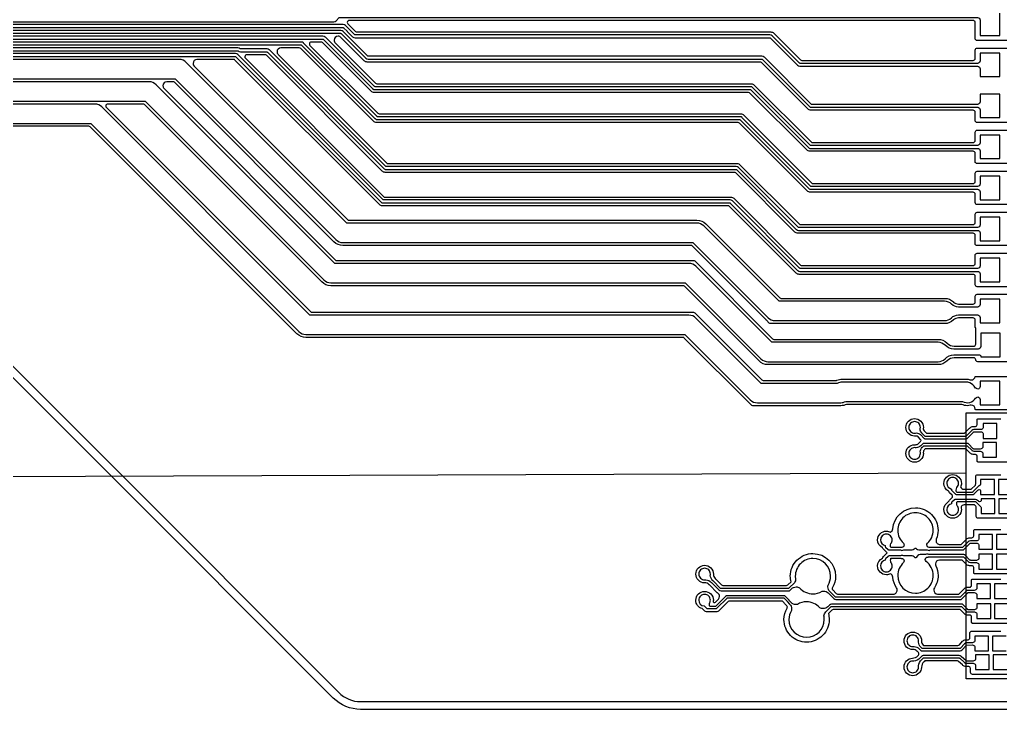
# Model space of a CAD drawing. Header units: millimetres. Extents: x 3227 to 3430, y -37 to 106.
# Drawn here: x 3312.33 to 3337.65, y 54.85 to 72.65 of the extents above; entities that cross this region are included whole.
import ezdxf

# ---------------------------------------------------------------- set-up
doc = ezdxf.new("R2010")
doc.units = ezdxf.units.MM
doc.header["$LTSCALE"] = 23.1
doc.layers.get('0').update_dxf_attribs({"linetype": 'CONTINUOUS'})
doc.layers.add('gbr-outline-dxf_layer1', color=2, linetype='CONTINUOUS')
doc.layers.add('備註', color=1, linetype='CONTINUOUS')

msp = doc.modelspace()

# ---------------------------------------------------------------- linework, layer by layer
msp.add_line((3330.241, 58.345), (3330.241, 58.345))
at = {"linetype": 'Continuous'}
for points in [[(3299.902, 76.635), (3299.902, 68.108, 0.050307), (3299.899, 68.078, 0.050321), (3299.902, 68.048), (3299.902, 67.841, 0.096628), (3299.891, 67.784, 0.096623), (3299.902, 67.728), (3299.902, 67.635, 0.414221), (3300.202, 67.335), (3308.233, 67.335, -0.198849), (3308.727, 67.13), (3320.569, 55.288, 0.19897), (3321.135, 55.054), (3321.135, 55.054), (3337.66, 55.054), (3337.66, 55.054), (3374.212, 55.054), (3374.212, 55.054)], [(3302.34, 72.6), (3320.443, 72.6, 0.010905), (3320.445, 72.6, 0.198944), (3320.507, 72.626), (3320.507, 72.626), (3320.585, 72.704), (3320.585, 72.704, -0.184709), (3320.593, 72.708), (3320.594, 72.708), (3337.001, 72.708), (3337.001, 72.708, 0.039754), (3337.027, 72.706, 0.019431), (3337.03, 72.706, 0.035423), (3337.053, 72.708), (3337.062, 72.708, 0.009866), (3337.063, 72.708, -0.414243), (3337.128, 72.642, 0.011439), (3337.128, 72.641), (3337.128, 72.242), (3337.635, 72.242), (3337.635, 72.85), (3337.16, 72.85)], [(3302.448, 72.45), (3320.682, 72.45, 0.011064), (3320.684, 72.45, -0.19916), (3320.692, 72.447, 0.019441), (3320.694, 72.445), (3320.786, 72.353, 0.032906), (3320.789, 72.35), (3320.927, 72.212, 0.012082), (3320.928, 72.211, 0.19903), (3320.99, 72.185, 0.016904), (3320.993, 72.185), (3331.699, 72.185, 0.01096), (3331.7, 72.185, -0.182157), (3331.708, 72.182), (3331.709, 72.181), (3332.414, 71.477, 0.012473), (3332.415, 71.476, 0.198766), (3332.477, 71.45, 0.016951), (3332.479, 71.45), (3337.062, 71.45, 0.010258), (3337.063, 71.45, -0.414243), (3337.128, 71.384), (3337.128, 71.184), (3337.635, 71.184), (3337.635, 71.792), (3337.128, 71.792), (3337.128, 71.592, 0.011488), (3337.128, 71.591, -0.404715), (3337.065, 71.525), (3332.477, 71.525, 0.010224), (3332.476, 71.525, -0.158155), (3332.469, 71.528), (3332.468, 71.529), (3331.763, 72.233, 0.012433), (3331.762, 72.235, 0.193337), (3331.702, 72.26, 0.013615), (3331.7, 72.26), (3320.99, 72.26, 0.010264), (3320.989, 72.26, -0.158083), (3320.982, 72.263), (3320.982, 72.264), (3320.841, 72.404, 0.032906), (3320.838, 72.407), (3320.745, 72.5, 0.02582), (3320.743, 72.502, 0.182349), (3320.685, 72.525, 0.013508), (3320.684, 72.525), (3302.449, 72.525, 0.010946)], [(3349.212, 72.433), (3338.523, 72.433, 0.414254), (3338.473, 72.383), (3338.473, 72.165, -0.414106), (3338.423, 72.115), (3337.051, 72.115, -0.414253), (3337.001, 72.165), (3337.001, 72.582, 0.414253), (3336.951, 72.632), (3320.841, 72.632, 0.414105), (3320.791, 72.582, 0.199074), (3320.805, 72.547), (3320.889, 72.463, -0.015467), (3320.894, 72.459), (3321.002, 72.351, 0.199314), (3321.037, 72.336), (3331.721, 72.336), (3331.721, 72.336, -0.198406), (3331.801, 72.303), (3332.488, 71.615, 0.199129), (3332.524, 71.601)], [(3332.524, 71.601), (3336.951, 71.601, 0.414081), (3337.001, 71.651), (3337.001, 71.869, -0.414106), (3337.051, 71.919), (3338.423, 71.919, -0.414253), (3338.473, 71.869), (3338.473, 71.651, 0.414228), (3338.523, 71.601), (3348.927, 71.601, 0.413922), (3349.029, 71.703, 0.026136), (3349.029, 71.713, -0.025561), (3349.025, 71.773, -0.24279), (3349.271, 72.248, 0.242489), (3349.314, 72.331, 0.414161), (3349.212, 72.433), (3349.212, 72.433)], [(3337.128, 70.125), (3337.635, 70.125), (3337.635, 70.733), (3337.128, 70.733), (3337.128, 70.532, -0.414243), (3337.063, 70.466, 0.013624), (3337.061, 70.466), (3332.775, 70.466), (3331.559, 71.682, 0.012333), (3331.557, 71.684, 0.193312), (3331.497, 71.709, 0.013774), (3331.496, 71.709), (3321.329, 71.709, 0.010224), (3321.328, 71.709, -0.158155), (3321.321, 71.712), (3321.32, 71.713), (3320.685, 72.349, 0.012249), (3320.683, 72.35, 0.193312), (3320.623, 72.375, 0.01363), (3320.622, 72.376), (3302.558, 72.376, 0.021288)], [(3302.56, 72.301), (3320.62, 72.301, 0.01096), (3320.622, 72.3, -0.181738), (3320.63, 72.297), (3320.63, 72.297), (3321.266, 71.661, 0.012481), (3321.267, 71.66, 0.198766), (3321.329, 71.634, 0.016951), (3321.332, 71.634), (3331.494, 71.634, 0.010819), (3331.496, 71.634, -0.182343), (3331.504, 71.631), (3331.504, 71.631), (3332.732, 70.403, 0.210358), (3332.759, 70.391), (3337.066, 70.391, -0.391451), (3337.128, 70.327), (3337.128, 70.125)], [(3302.675, 72.15), (3320.161, 72.15, 0.010346), (3320.162, 72.15, -0.158407), (3320.169, 72.147), (3320.17, 72.147), (3321.443, 70.874, 0.012481), (3321.444, 70.872, 0.193276), (3321.504, 70.847, 0.013645), (3321.506, 70.847), (3331.198, 70.847, 0.010127), (3331.199, 70.847, -0.157896), (3331.206, 70.844), (3331.207, 70.843), (3332.706, 69.345, 0.210077), (3332.733, 69.332), (3337.066, 69.332, -0.401783), (3337.128, 69.267), (3337.128, 69.066), (3337.635, 69.066), (3337.635, 69.674), (3337.128, 69.674), (3337.128, 69.475, 0.011488), (3337.128, 69.473, -0.414243), (3337.063, 69.408, 0.0139), (3337.061, 69.407), (3332.749, 69.407), (3331.261, 70.895, 0.012111), (3331.26, 70.896, 0.198817), (3331.198, 70.922, 0.01708), (3331.196, 70.922), (3321.508, 70.922, 0.010946), (3321.506, 70.922, -0.182101), (3321.498, 70.925), (3321.497, 70.925), (3320.224, 72.199, 0.012473), (3320.223, 72.2, 0.198963), (3320.161, 72.225, 0.016797), (3320.159, 72.225), (3302.676, 72.225, 0.011039)], [(3338.423, 69.998), (3337.051, 69.998, -0.414253), (3337.001, 70.048), (3337.001, 70.265, 0.414254), (3336.951, 70.315), (3332.759, 70.315, -0.198955), (3332.679, 70.349), (3331.484, 71.544, 0.198959), (3331.449, 71.558), (3321.308, 71.558, -0.198977), (3321.228, 71.592), (3320.61, 72.21, 0.198814), (3320.575, 72.225), (3320.551, 72.225, 0.414081), (3320.449, 72.123, 0.198562), (3320.479, 72.051), (3321.518, 71.012, 0.198854), (3321.553, 70.997), (3331.219, 70.997), (3331.219, 70.997, -0.198397), (3331.299, 70.964), (3332.78, 69.483), (3336.951, 69.483, 0.414254), (3337.001, 69.533), (3337.001, 69.751, -0.414106), (3337.051, 69.801), (3338.423, 69.801, -0.414253)], [(3302.746, 72.001), (3319.597, 72.001, 0.01096), (3319.598, 72.001, -0.198964), (3319.607, 71.997, 0.019441), (3319.609, 71.995), (3321.505, 70.099, 0.012562), (3321.506, 70.098, 0.193366), (3321.566, 70.072, 0.013539), (3321.568, 70.072), (3330.925, 70.072, 0.01096), (3330.927, 70.072, -0.199093), (3330.935, 70.069, 0.019626), (3330.937, 70.067), (3332.719, 68.286, 0.210077), (3332.746, 68.274), (3337.064, 68.274, -0.409137), (3337.128, 68.208), (3337.128, 68.007), (3337.635, 68.007), (3337.635, 68.615), (3337.128, 68.615), (3337.128, 68.412, -0.406183), (3337.063, 68.349, 0.00984), (3337.062, 68.349), (3332.762, 68.349), (3330.989, 70.122, 0.02565), (3330.986, 70.124, 0.182317), (3330.928, 70.147, 0.013615), (3330.927, 70.147), (3321.569, 70.147, 0.011026), (3321.568, 70.147, -0.182154), (3321.56, 70.151), (3321.559, 70.151), (3319.66, 72.05, 0.02582), (3319.657, 72.053, 0.182213), (3319.6, 72.076, 0.01363), (3319.598, 72.076), (3302.747, 72.076, 0.011026)], [(3302.834, 71.85), (3317.964, 71.85, 0.010973), (3317.965, 71.85, -0.197987), (3317.973, 71.847, 0.021308), (3317.975, 71.845, 0.182885), (3318.031, 71.822, 0.013703), (3318.033, 71.822), (3318.715, 71.822, 0.010819), (3318.717, 71.822, -0.199108), (3318.725, 71.819, 0.019702), (3318.727, 71.817), (3321.745, 68.799, 0.210376), (3321.772, 68.787), (3330.829, 68.787, 0.01096), (3330.83, 68.787, -0.182587), (3330.838, 68.784), (3330.839, 68.783), (3332.382, 67.24, 0.025463), (3332.385, 67.238, 0.182455), (3332.442, 67.215, 0.013539), (3332.444, 67.215), (3337.061, 67.215, 0.013579), (3337.063, 67.215, -0.414243), (3337.128, 67.149, 0.017633), (3337.128, 67.147), (3337.128, 66.948), (3337.635, 66.948), (3337.635, 67.556), (3337.128, 67.556), (3337.128, 67.357, 0.01482), (3337.128, 67.356, -0.404715), (3337.065, 67.29), (3332.445, 67.29, 0.011026), (3332.444, 67.29, -0.19907), (3332.435, 67.294, 0.019757), (3332.433, 67.296), (3330.893, 68.835, 0.012665), (3330.892, 68.837, 0.193337), (3330.832, 68.862, 0.013615), (3330.83, 68.862), (3321.788, 68.862), (3318.778, 71.872, 0.025493), (3318.776, 71.874, 0.182297), (3318.718, 71.897, 0.01376), (3318.717, 71.897), (3318.035, 71.897, 0.010973), (3318.033, 71.897, -0.17965), (3318.026, 71.9, 0.0308), (3318.023, 71.903, 0.180772), (3317.967, 71.925, 0.013703), (3317.965, 71.925), (3302.835, 71.925, 0.011039)], [(3338.423, 67.88), (3337.051, 67.88, -0.414105), (3337.001, 67.93), (3337.001, 68.148, 0.414257), (3336.951, 68.198), (3332.746, 68.198, -0.19896), (3332.666, 68.231), (3330.915, 69.982, 0.198964), (3330.88, 69.997), (3321.547, 69.997, -0.198955), (3321.467, 70.03), (3319.587, 71.91, 0.198826), (3319.551, 71.925), (3319.078, 71.925, 0.414071), (3318.976, 71.823, 0.198624), (3319.006, 71.751), (3321.819, 68.938), (3330.877, 68.938, -0.199011), (3330.912, 68.923), (3332.455, 67.38, 0.198964), (3332.491, 67.365), (3336.951, 67.365, 0.414254), (3337.001, 67.415), (3337.001, 67.633, -0.414074), (3337.051, 67.683), (3338.423, 67.683, -0.414095)], [(3321.486, 70.771), (3321.485, 70.771, -0.198406), (3321.406, 70.804), (3320.149, 72.06, 0.198959), (3320.114, 72.075), (3319.863, 72.075, 0.414254), (3319.813, 72.025, 0.198951), (3319.827, 71.989), (3321.579, 70.238, 0.198959), (3321.615, 70.223), (3330.947, 70.223, -0.198977), (3331.027, 70.19), (3332.793, 68.424), (3336.951, 68.424, 0.414081), (3337.001, 68.474), (3337.001, 68.692, -0.414105), (3337.051, 68.742), (3338.423, 68.742, -0.414105)], [(3302.988, 71.701), (3317.901, 71.701, 0.010819), (3317.902, 71.701, -0.199021), (3317.911, 71.697, 0.019732), (3317.913, 71.695), (3321.672, 67.936, 0.210376), (3321.699, 67.924), (3330.668, 67.924, 0.010946), (3330.67, 67.924, -0.182157), (3330.678, 67.921), (3330.679, 67.921), (3332.418, 66.182, 0.02569), (3332.42, 66.179, 0.182348), (3332.478, 66.156, 0.013539), (3332.48, 66.156), (3337.065, 66.156, -0.396707), (3337.128, 66.092), (3337.128, 65.889), (3337.635, 65.889), (3337.635, 66.497), (3337.128, 66.497), (3337.128, 66.297, -0.409137), (3337.064, 66.231), (3332.481, 66.231, 0.011026), (3332.48, 66.231, -0.19907), (3332.471, 66.235, 0.019585), (3332.469, 66.237), (3330.733, 67.973, 0.012473), (3330.732, 67.974, 0.193322), (3330.672, 67.999, 0.01363), (3330.67, 67.999), (3321.715, 67.999), (3317.964, 71.75, 0.025463), (3317.962, 71.753, 0.18231), (3317.904, 71.776, 0.013774), (3317.903, 71.776), (3302.99, 71.776, 0.011039)], [(3332.423, 67.139), (3332.423, 67.139, -0.198327), (3332.343, 67.172), (3330.819, 68.697, 0.198964), (3330.783, 68.711), (3321.772, 68.711, -0.198955), (3321.692, 68.745), (3318.705, 71.732, 0.198847), (3318.67, 71.747), (3318.196, 71.747, 0.414254), (3318.146, 71.697, 0.198951), (3318.16, 71.661), (3321.746, 68.075), (3330.691, 68.075), (3330.691, 68.075, -0.198397), (3330.771, 68.042), (3332.491, 66.321, 0.198964), (3332.527, 66.307), (3336.951, 66.307, 0.414254), (3337.001, 66.357), (3337.001, 66.574, -0.414106), (3337.051, 66.625), (3338.423, 66.625, -0.414253)], [(3303.392, 71.126), (3316.349, 71.126), (3320.497, 66.977, 0.203229), (3320.677, 66.901), (3329.714, 66.901), (3331.655, 64.961, 0.203229), (3331.834, 64.885), (3336.213, 64.885, 0.196037), (3336.388, 64.956, 0.005711), (3336.389, 64.957, -0.194988), (3336.571, 65.033), (3336.574, 65.033, 0.008626), (3336.577, 65.033), (3337.061, 65.033, 0.011488), (3337.063, 65.033, -0.414243), (3337.128, 64.967, 0.014883), (3337.128, 64.966), (3337.128, 64.831), (3337.635, 64.831), (3337.635, 65.439), (3337.128, 65.439), (3337.128, 65.303, 0.011488), (3337.128, 65.302, -0.414243), (3337.063, 65.236), (3336.576, 65.236, 0.006641), (3336.574, 65.236), (3336.567, 65.236, -0.187719), (3336.392, 65.309, 0.202021), (3336.213, 65.385), (3331.938, 65.385), (3329.995, 67.328, 0.205346), (3329.812, 67.401), (3320.78, 67.401), (3316.632, 71.549, 0.203229), (3316.453, 71.626), (3303.292, 71.626, 0.202686)], [(3321.699, 67.849), (3321.699, 67.849, -0.198406), (3321.619, 67.882), (3317.891, 71.61, 0.198814), (3317.855, 71.625), (3316.91, 71.625, 0.414018), (3316.808, 71.523, 0.182612), (3316.834, 71.456), (3320.812, 67.477), (3329.818, 67.477, -0.198903), (3330.048, 67.382), (3331.959, 65.471, 0.136162), (3331.984, 65.461), (3336.213, 65.461, -0.196943), (3336.442, 65.367), (3336.443, 65.366, 0.19788), (3336.574, 65.312, -0.015009), (3336.584, 65.312), (3336.951, 65.312, 0.414106), (3337.001, 65.362), (3337.001, 65.516, -0.414105), (3337.051, 65.566), (3338.469, 65.566, -0.414713)], [(3303.727, 70.55), (3315.572, 70.55), (3320.186, 65.937, 0.205355), (3320.369, 65.863), (3329.51, 65.863), (3331.471, 63.902, 0.203229), (3331.651, 63.826), (3336.045, 63.826, 0.201556), (3336.224, 63.901, 0.008666), (3336.225, 63.902, -0.199298), (3336.451, 64.001), (3336.457, 64.001, 0.011938), (3336.46, 64.001), (3337.032, 64.001, 0.044754), (3337.038, 64.001), (3337.115, 64.001, -0.099619), (3337.144, 63.98), (3337.144, 63.953), (3337.65, 63.953), (3337.65, 64.561), (3337.144, 64.561), (3337.144, 64.217, -0.400787), (3337.081, 64.151), (3336.457, 64.151, 0.008326), (3336.455, 64.151), (3336.454, 64.151, -0.201416), (3336.225, 64.249), (3336.225, 64.25, 0.203148), (3336.045, 64.326), (3331.755, 64.326), (3329.793, 66.287, 0.203229), (3329.614, 66.363), (3320.466, 66.363), (3315.855, 70.974, 0.203238), (3315.676, 71.05), (3303.627, 71.05, 0.197952)], [(3350.365, 69.288), (3350.365, 69.288, -0.198397), (3350.285, 69.321), (3349.937, 69.669, 0.198876), (3349.902, 69.684), (3345.241, 69.684, 0.198804), (3345.205, 69.669), (3344.826, 69.29, -0.198962), (3344.746, 69.257), (3338.523, 69.257, 0.414254), (3338.473, 69.207), (3338.473, 68.989, -0.414106), (3338.423, 68.939), (3337.051, 68.939, -0.414253), (3337.001, 68.989), (3337.001, 69.207, 0.414254), (3336.951, 69.257), (3332.733, 69.257, -0.198955), (3332.653, 69.29), (3331.187, 70.756, 0.198826), (3331.151, 70.771), (3321.486, 70.771)], [(3304.003, 69.975), (3314.171, 69.975), (3319.543, 64.604, 0.203229), (3319.723, 64.527), (3329.508, 64.527), (3331.195, 62.84, 0.205346), (3331.378, 62.767), (3333.529, 62.767, 0.135771), (3333.658, 62.801), (3336.672, 62.801, 0.409701), (3337.012, 62.888, -0.081833), (3337.066, 62.917, -0.390194), (3337.128, 62.854), (3337.128, 62.713), (3337.635, 62.713), (3337.635, 63.321), (3337.128, 63.321), (3337.128, 63.183, -0.378436), (3337.071, 63.118, -0.167758), (3337.032, 63.136, 0.16862), (3337.012, 63.146, 0.060842), (3336.975, 63.194), (3336.944, 63.225, 0.203229), (3336.764, 63.301), (3333.57, 63.301, 0.135754), (3333.441, 63.267), (3331.475, 63.267), (3329.791, 64.951, 0.203229), (3329.612, 65.027), (3319.826, 65.027), (3314.454, 70.399, 0.203229), (3314.275, 70.475), (3303.899, 70.475, 0.196199)], [(3331.651, 63.75), (3331.651, 63.75, -0.198739), (3331.421, 63.845), (3329.493, 65.773, 0.199097), (3329.458, 65.788), (3320.362, 65.788, -0.198783), (3320.132, 65.883), (3315.555, 70.46, 0.198987), (3315.52, 70.475), (3314.607, 70.475, 0.414095), (3314.557, 70.425, 0.198889), (3314.571, 70.39), (3319.858, 65.103), (3329.726, 65.103, -0.198804), (3329.761, 65.088), (3331.492, 63.357, 0.198814), (3331.527, 63.343), (3333.421, 63.343), (3333.431, 63.347, -0.107554), (3333.567, 63.377), (3336.764, 63.377, -0.080573), (3336.867, 63.36, 0.080637), (3336.899, 63.355, 0.389697), (3337.001, 63.448), (3338.423, 63.448, -0.414253)], [(3333.533, 62.691), (3331.258, 62.691, -0.198804), (3331.222, 62.706), (3329.491, 64.437, 0.198741), (3329.456, 64.452), (3319.723, 64.452, -0.198911), (3319.492, 64.547), (3314.155, 69.885, 0.198808), (3314.119, 69.9), (3304.055, 69.9, 0.198889), (3304.02, 69.885), (3302.508, 68.373, -0.199068), (3302.277, 68.278), (3301.157, 68.278)], [(3348.456, 65.75), (3348.456, 65.75, -0.298954), (3347.921, 66.102), (3347.748, 66.266, 0.035557), (3347.741, 66.266), (3338.744, 66.266, 0.198889), (3338.709, 66.252), (3338.548, 66.091, -0.124032), (3338.527, 66.078), (3338.509, 66.073, 0.331067), (3338.473, 66.025), (3338.473, 65.812, -0.414074), (3338.423, 65.762), (3337.051, 65.762, -0.414095), (3337.001, 65.812), (3337.001, 66.03, 0.414253), (3336.951, 66.08), (3332.459, 66.08, -0.198977), (3332.379, 66.113), (3330.658, 67.834, 0.198814), (3330.623, 67.849), (3321.699, 67.849)], [(3338.423, 66.821), (3337.051, 66.821, -0.414253), (3337.001, 66.871), (3337.001, 67.089, 0.414254), (3336.951, 67.139), (3332.423, 67.139)], [(3338.498, 63.826), (3337.067, 63.826, -0.414242), (3337.017, 63.876, 0.414261), (3336.967, 63.925), (3336.467, 63.925, -0.017986), (3336.457, 63.925, 0.203867), (3336.28, 63.85, -0.023307), (3336.27, 63.84, -0.192591), (3336.045, 63.75), (3331.651, 63.75)], [(3338.423, 62.586), (3337.635, 62.586), (3337.635, 62.586), (3337.017, 62.586, -0.414322), (3337.001, 62.602, 0.414089), (3336.899, 62.704, 0.06006), (3336.875, 62.701, -0.060183), (3336.798, 62.691, -0.115729), (3336.653, 62.725), (3333.678, 62.725, -0.115843), (3333.533, 62.691), (3333.533, 62.691)], [(3332.649, 56.589, -0.414217), (3332.065, 57.173, -0.132935), (3332.144, 57.467), (3332.145, 57.468, 0.132748), (3332.152, 57.493, 0.199074), (3332.137, 57.528), (3332.093, 57.572, -0.097048), (3332.07, 57.607), (3332.07, 57.607), (3332.029, 57.648), (3330.65, 57.648, 0.139267), (3330.625, 57.638), (3330.391, 57.404, -0.1989), (3330.313, 57.372), (3330.083, 57.372, -0.198932), (3330.005, 57.404), (3329.955, 57.454, -0.337711), (3329.789, 57.672, -0.414224), (3330.015, 57.898, -0.414222), (3330.241, 57.672, -0.052256), (3330.236, 57.626), (3330.236, 57.626, 0.19957), (3330.268, 57.612, 0.166212), (3330.297, 57.622), (3330.376, 57.701, 0.176993), (3330.4, 57.767, 0.245989), (3330.356, 57.851, -0.044864), (3330.341, 57.864), (3330.14, 58.065, -0.020965), (3330.133, 58.071), (3330.132, 58.072, 0.196756), (3330.016, 58.119), (3330.015, 58.119, -0.414223), (3329.789, 58.345, -0.414191), (3330.015, 58.571, -0.414224), (3330.241, 58.345), (3330.241, 58.345)], [(3336.801, 57.287), (3336.801, 57.287, -0.198399), (3336.724, 57.319), (3336.613, 57.429), (3333.338, 57.429, 0.198804), (3333.303, 57.414), (3333.212, 57.324, -0.065594), (3333.232, 57.173, -0.414218), (3332.649, 56.589)], [(3336.759, 55.961), (3336.759, 55.961, -0.187801), (3336.685, 55.99), (3336.675, 55.999, -0.009719), (3336.67, 56.003), (3336.572, 56.093, 0.134197), (3336.548, 56.103), (3335.699, 56.103), (3335.68, 56.083), (3335.679, 56.083), (3335.678, 56.082, 0.184487), (3335.615, 55.939), (3335.615, 55.939), (3335.615, 55.938, -0.399023), (3335.39, 55.723)]]:
    msp.add_lwpolyline(points, format="xyb", dxfattribs=at)
msp.add_lwpolyline([(3336.457, 64.227), (3336.973, 64.227, 0.379044), (3337.017, 64.276), (3337.017, 64.696, 0.414531), (3337.009, 64.704, -0.414408), (3337.001, 64.711), (3337.001, 64.907, 0.414253), (3336.951, 64.957), (3336.584, 64.957, -0.015017), (3336.574, 64.957, 0.197874), (3336.443, 64.903), (3336.442, 64.903, -0.196948), (3336.213, 64.809), (3331.834, 64.809, -0.007067), (3331.825, 64.809), (3331.72, 64.809, -0.198889), (3331.685, 64.824), (3331.612, 64.896, -0.008844), (3331.604, 64.904), (3329.696, 66.812, 0.175648), (3329.665, 66.825), (3320.677, 66.825, -0.19892), (3320.446, 66.921), (3316.329, 71.038, 0.158968), (3316.3, 71.05), (3316.128, 71.05, 0.400003), (3316.031, 70.948, 0.198628), (3316.061, 70.876), (3320.497, 66.439), (3329.728, 66.439, -0.199011), (3329.763, 66.425), (3331.771, 64.416, 0.198941), (3331.807, 64.401), (3336.045, 64.401), (3336.045, 64.401, -0.193299), (3336.271, 64.311, -0.021999), (3336.28, 64.302, 0.203861)], format="xyb", close=True, dxfattribs=at)
at = {"color": 0, "linetype": 'Continuous'}
for points in [[(3336.97, 61.434), (3336.969, 61.434, -0.015746), (3336.96, 61.435), (3336.949, 61.435, -0.198934), (3336.871, 61.467), (3336.864, 61.474, -0.017275), (3336.856, 61.481), (3336.761, 61.577), (3335.712, 61.577), (3335.694, 61.559, 0.197338), (3335.662, 61.481, 0.017462), (3335.662, 61.474), (3335.662, 61.473, -0.016311), (3335.663, 61.458, -0.414192), (3335.437, 61.232, -0.414224), (3335.211, 61.458, -0.41422), (3335.437, 61.684, -0.015761), (3335.451, 61.684, -0.005583), (3335.453, 61.684), (3335.453, 61.684, 0.017629), (3335.46, 61.684, 0.197303), (3335.538, 61.715), (3335.588, 61.765, -0.01517), (3335.593, 61.77, 0.198842), (3335.603, 61.795, 0.199158), (3335.593, 61.819), (3335.527, 61.885), (3335.526, 61.886, 0.196787), (3335.473, 61.908, 0.028646), (3335.464, 61.907, -0.030796), (3335.437, 61.905, -0.41422), (3335.211, 62.131, -0.414224), (3335.437, 62.357, -0.414224), (3335.663, 62.131, -0.031478), (3335.661, 62.103, 0.026658), (3335.66, 62.095, 0.196856), (3335.682, 62.042), (3335.683, 62.041), (3335.746, 61.978), (3336.726, 61.978), (3336.856, 62.108, -0.017055), (3336.864, 62.115), (3336.871, 62.122, -0.198937), (3336.949, 62.155), (3336.96, 62.155, -0.015751), (3336.969, 62.155), (3337.01, 62.155, 0.3821), (3337.054, 62.205), (3337.054, 62.335, -0.41432), (3337.068, 62.349), (3337.079, 62.349, 0.414946), (3337.082, 62.352, -0.414776), (3337.085, 62.355), (3337.66, 62.355)], [(3338.807, 61.188, -0.414222), (3338.581, 61.414, -0.018796), (3338.581, 61.431, 0.015805), (3338.582, 61.438, 0.196761), (3338.55, 61.516), (3338.549, 61.517), (3338.547, 61.519), (3338.178, 61.519, 0.38194), (3338.134, 61.469), (3338.134, 61.287, -0.414106), (3338.084, 61.237), (3337.635, 61.237), (3337.635, 61.237), (3337.07, 61.237, -0.415004), (3337.069, 61.239, 0.415004), (3337.067, 61.241, -0.414365), (3337.054, 61.253), (3337.054, 61.385, 0.381968), (3337.01, 61.434), (3336.97, 61.434)], [(3338.083, 59.785), (3337.635, 59.785), (3337.635, 59.785), (3337.079, 59.785, -0.414081), (3337.029, 59.835), (3337.029, 60.064, 0.175809), (3337.017, 60.096), (3336.992, 60.121, 0.147764), (3336.965, 60.132), (3336.716, 60.132, 0.248561), (3336.635, 60.081, -0.076501), (3336.646, 60.013, -0.41418), (3336.42, 59.787, -0.414196), (3336.194, 60.013, -0.280089), (3336.316, 60.214, -0.113142), (3336.342, 60.256), (3336.405, 60.319, 0.172929), (3336.416, 60.35, 0.17236), (3336.405, 60.382), (3336.342, 60.445, -0.114128), (3336.315, 60.487, -0.279909), (3336.194, 60.687, -0.414224), (3336.42, 60.913, -0.414196), (3336.646, 60.687, -0.104812), (3336.626, 60.596, 0.278922), (3336.712, 60.534), (3336.896, 60.534), (3337.005, 60.643, 0.167277), (3337.015, 60.674), (3337.015, 60.859, -0.414253), (3337.065, 60.909), (3337.66, 60.909)], [(3330.241, 58.345), (3330.241, 58.344, 0.196766), (3330.288, 58.228), (3330.289, 58.227, -0.014878), (3330.294, 58.222), (3330.45, 58.066, 0.198757), (3330.485, 58.051), (3332.129, 58.051, 0.199258), (3332.165, 58.066), (3332.246, 58.148, -0.061988), (3332.228, 58.291, -0.414217), (3332.812, 58.875, -0.414204), (3333.396, 58.291, -0.13294), (3333.316, 57.996), (3333.316, 57.996, 0.132646), (3333.309, 57.97, 0.199135), (3333.324, 57.935), (3333.415, 57.844, 0.198775), (3333.45, 57.829), (3334.887, 57.829), (3334.887, 57.829, 0.414241), (3334.989, 57.931, 0.146304), (3334.972, 57.987, -0.1275), (3334.877, 58.265, 0.296472), (3334.81, 58.353, -0.118246), (3334.708, 58.328, -0.414185), (3334.482, 58.554, -0.281104), (3334.604, 58.755, -0.110712), (3334.63, 58.796), (3334.725, 58.891), (3334.63, 58.985, -0.111587), (3334.604, 59.026, -0.280929), (3334.482, 59.227, -0.41422), (3334.708, 59.453, -0.118589), (3334.81, 59.429, 0.295654), (3334.877, 59.517, -0.392543), (3335.459, 60.057, -0.414218), (3336.043, 59.474, -0.098836), (3335.998, 59.25, 0.098845), (3335.99, 59.21, 0.414236), (3336.092, 59.108), (3336.64, 59.108), (3336.78, 59.249, -0.198918), (3336.858, 59.281), (3336.914, 59.281, 0.414074), (3336.964, 59.331), (3336.964, 59.471, -0.414858), (3336.967, 59.475, 0.414858), (3336.971, 59.478, -0.414398), (3336.985, 59.493), (3337.66, 59.493)], [(3337.986, 58.348), (3337.635, 58.348), (3337.635, 58.348), (3336.98, 58.348, -0.414411), (3336.971, 58.357), (3336.971, 58.363, 0.414713), (3336.967, 58.367, -0.414859), (3336.964, 58.37), (3336.964, 58.511, 0.414099), (3336.914, 58.561), (3336.858, 58.561, -0.198878), (3336.78, 58.593), (3336.666, 58.708), (3336.077, 58.708, 0.413719), (3335.975, 58.606, 0.112859), (3335.985, 58.561, -0.112813), (3336.043, 58.308, -0.146491), (3335.947, 57.987, 0.146037), (3335.93, 57.932, 0.414162), (3336.032, 57.829), (3336.579, 57.829), (3336.723, 57.974, -0.198936), (3336.801, 58.006), (3336.857, 58.006, 0.414081), (3336.907, 58.056), (3336.907, 58.198, -0.414769), (3336.91, 58.201, 0.414769), (3336.913, 58.203, -0.414326), (3336.927, 58.218), (3337.66, 58.218)], [(3337.851, 58.091), (3337.497, 58.091), (3337.497, 57.712), (3337.814, 57.712, -0.095789)], [(3337.935, 57.073), (3337.635, 57.073), (3337.635, 57.073), (3336.929, 57.073, -0.414411), (3336.92, 57.083), (3336.92, 57.086, 0.414504), (3336.913, 57.092, -0.414504), (3336.907, 57.099), (3336.907, 57.237, 0.414253), (3336.857, 57.287), (3336.801, 57.287)], [(3335.39, 55.723, -0.414196), (3335.164, 55.949, -0.401503), (3335.38, 56.175, 0.182764), (3335.522, 56.237), (3335.523, 56.239), (3335.524, 56.239), (3335.536, 56.251, 0.198947), (3335.55, 56.286, 0.198889), (3335.536, 56.322), (3335.505, 56.352, -0.020779), (3335.498, 56.358), (3335.497, 56.359, 0.196413), (3335.404, 56.398, 0.009962), (3335.399, 56.398, -0.010389), (3335.39, 56.397, -0.414223), (3335.164, 56.623, -0.41418), (3335.39, 56.849, -0.414196), (3335.616, 56.623, -0.011157), (3335.615, 56.614, 0.009458), (3335.615, 56.609, 0.196428), (3335.654, 56.515), (3335.654, 56.514, -0.01517), (3335.659, 56.51), (3335.665, 56.504), (3336.557, 56.506, 0.20932), (3336.594, 56.522), (3336.677, 56.612, -0.19831), (3336.753, 56.648), (3336.816, 56.65, 0.401318), (3336.863, 56.7), (3336.863, 56.822, -0.414257), (3336.913, 56.872), (3337.66, 56.872)], [(3337.948, 55.755), (3337.635, 55.755), (3337.635, 55.755), (3336.934, 55.755, -0.414254), (3336.884, 55.805), (3336.884, 55.911, 0.381963), (3336.839, 55.961), (3336.779, 55.961, -0.015786), (3336.769, 55.961), (3336.759, 55.961)]]:
    msp.add_lwpolyline(points, format="xyb", dxfattribs=at)
at = {"color": 6, "linetype": 'Continuous'}
for points in [[(3335.702, 61.839), (3336.772, 61.839, 0.199584), (3336.792, 61.847), (3336.954, 62.01), (3336.954, 62.01), (3336.954, 62.01, -0.182415), (3336.968, 62.016, 0.013377), (3336.969, 62.016), (3337.147, 62.016, -0.287047), (3337.209, 61.973), (3337.209, 61.848), (3337.563, 61.848), (3337.563, 62.228), (3337.209, 62.228), (3337.209, 62.116, -0.291748), (3337.146, 62.073, 0.005285), (3337.144, 62.073, 0.019375), (3337.142, 62.073), (3336.972, 62.073, 0.019456), (3336.97, 62.073, 0.198937), (3336.914, 62.05), (3336.914, 62.05), (3336.914, 62.05), (3336.76, 61.896), (3335.712, 61.896), (3335.627, 61.982, 0.02262), (3335.625, 61.983), (3335.623, 61.986, -0.175671), (3335.579, 62.084, 0.080088), (3335.587, 62.131, 0.414224), (3335.437, 62.281, 0.414224), (3335.287, 62.131, 0.414224), (3335.437, 61.981, 0.080094), (3335.484, 61.989, -0.181171), (3335.585, 61.943), (3335.585, 61.943), (3335.68, 61.847, 0.209922)], [(3335.437, 61.308, 0.414224), (3335.587, 61.458, 0.069584), (3335.581, 61.499, -0.174363), (3335.636, 61.617), (3335.636, 61.618), (3335.637, 61.618), (3335.637, 61.618), (3335.637, 61.618), (3335.678, 61.659), (3336.795, 61.659), (3336.914, 61.539, 0.016968), (3336.915, 61.538, 0.18415), (3336.967, 61.516, 0.024137), (3336.969, 61.516), (3337.133, 61.516, -0.289321), (3337.196, 61.473), (3337.196, 61.364), (3337.55, 61.364), (3337.55, 61.744), (3337.196, 61.744), (3337.196, 61.616, -0.293939), (3337.132, 61.573), (3337.13, 61.573, 0.016299), (3337.128, 61.573), (3336.972, 61.573, 0.019334), (3336.97, 61.573, -0.199003), (3336.954, 61.58, 0.014311), (3336.953, 61.581), (3336.827, 61.707, 0.209922), (3336.805, 61.716), (3335.666, 61.716, 0.199584), (3335.646, 61.707), (3335.596, 61.658), (3335.596, 61.658), (3335.596, 61.658, -0.17513), (3335.478, 61.603, 0.06988), (3335.437, 61.608, 0.414224), (3335.287, 61.458, 0.414224)]]:
    msp.add_lwpolyline(points, format="xyb", close=True, dxfattribs=at)
at = {"color": 4, "linetype": 'Continuous'}
for points in [[(3336.519, 60.395), (3336.92, 60.395, 0.014612), (3336.922, 60.395, 0.194063), (3336.976, 60.418), (3336.976, 60.419), (3337.069, 60.511), (3337.069, 60.511, -0.198969), (3337.101, 60.524, 0.016016), (3337.103, 60.525, -0.26347), (3337.142, 60.501), (3337.142, 60.402), (3337.496, 60.402), (3337.496, 60.782), (3337.142, 60.782), (3337.142, 60.672, -0.09522), (3337.127, 60.65, 0.209732), (3337.119, 60.629), (3337.118, 60.629, 0.199584), (3337.097, 60.62), (3337.028, 60.551), (3337.028, 60.551), (3336.936, 60.459), (3336.936, 60.459, -0.198966), (3336.92, 60.452, 0.012632), (3336.919, 60.452), (3336.53, 60.452), (3336.518, 60.465, -0.063399), (3336.512, 60.51, 0.011995), (3336.512, 60.511, -0.101166), (3336.526, 60.582, 0.19746), (3336.57, 60.687, 0.414224), (3336.42, 60.837, 0.414224), (3336.27, 60.687, 0.358158), (3336.391, 60.54), (3336.391, 60.54), (3336.391, 60.523, 0.212015), (3336.401, 60.502), (3336.471, 60.431, 0.03067), (3336.474, 60.428), (3336.497, 60.405, 0.221551)], [(3336.42, 59.863, 0.414224), (3336.57, 60.013, 0.176765), (3336.534, 60.11, -0.081152), (3336.525, 60.166, 0.011905), (3336.525, 60.167, -0.066908), (3336.532, 60.214), (3337.006, 60.214, 0.014115), (3337.007, 60.214, -0.171994), (3337.02, 60.209, 0.010779), (3337.021, 60.208), (3337.042, 60.187), (3337.042, 60.187), (3337.042, 60.186), (3337.14, 60.089, 0.014514), (3337.141, 60.088, -0.095195), (3337.156, 60.066), (3337.156, 59.912), (3337.51, 59.912), (3337.51, 60.291), (3337.156, 60.291), (3337.156, 60.237, -0.267282), (3337.116, 60.213, 0.010821), (3337.115, 60.213, -0.196708), (3337.083, 60.227), (3337.062, 60.247, 0.014223), (3337.061, 60.248, 0.198938), (3337.006, 60.271, 0.019226), (3337.004, 60.271), (3336.513, 60.271, 0.026007), (3336.51, 60.271), (3336.486, 60.271, 0.20964), (3336.465, 60.263), (3336.465, 60.263), (3336.4, 60.198), (3336.4, 60.198, 0.209533), (3336.391, 60.177), (3336.391, 60.161, 0.359575), (3336.27, 60.013, 0.414224)]]:
    msp.add_lwpolyline(points, format="xyb", close=True, dxfattribs=at)
at = {"color": 0, "linetype": 'Continuous'}
for points in [[(3337.953, 60.782), (3337.599, 60.782), (3337.599, 60.402), (3337.92, 60.402)], [(3337.967, 60.291), (3337.613, 60.291), (3337.613, 59.912), (3337.967, 59.912)], [(3337.909, 59.366), (3337.555, 59.366), (3337.555, 58.986), (3337.909, 58.986)], [(3337.909, 58.855), (3337.555, 58.855), (3337.555, 58.475), (3337.909, 58.475)], [(3337.858, 57.58), (3337.504, 57.58), (3337.504, 57.201), (3337.858, 57.201)], [(3337.802, 56.745), (3337.448, 56.745), (3337.448, 56.365), (3337.802, 56.365)], [(3337.822, 56.261), (3337.468, 56.261), (3337.468, 55.882), (3337.822, 55.882)]]:
    msp.add_lwpolyline(points, dxfattribs=at)
at = {"color": 3, "linetype": 'Continuous'}
for points in [[(3335.814, 58.958, 0.210946), (3335.842, 58.97), (3336.685, 58.97, 0.195349), (3336.705, 58.978), (3336.706, 58.978), (3336.864, 59.136), (3336.864, 59.136, -0.186672), (3336.878, 59.142, 0.00997), (3336.879, 59.142), (3337.031, 59.142, 0.012529), (3337.032, 59.142, -0.300207), (3337.098, 59.099), (3337.098, 58.986), (3337.452, 58.986), (3337.452, 59.366), (3337.098, 59.366), (3337.098, 59.243, -0.299487), (3337.032, 59.199, 0.016299), (3337.03, 59.199), (3336.88, 59.199, 0.012581), (3336.879, 59.199, 0.197244), (3336.824, 59.177), (3336.823, 59.176), (3336.674, 59.027), (3335.834, 59.027, 0.141594), (3335.814, 59.033, -0.409256), (3335.752, 59.094, 0.00965), (3335.752, 59.095, -0.205213), (3335.771, 59.14, 0.207529), (3335.916, 59.474, 0.414217), (3335.459, 59.93, 0.414217), (3335.003, 59.474, 0.208198), (3335.148, 59.14, -0.195742), (3335.167, 59.096, 0.009641), (3335.167, 59.095, -0.414246), (3335.104, 59.033, 0.141614), (3335.084, 59.027), (3334.821, 59.027, -0.06885), (3334.814, 59.075, 0.011995), (3334.814, 59.076, -0.079145), (3334.823, 59.131, 0.175324), (3334.858, 59.227, 0.414224), (3334.708, 59.377, 0.414224), (3334.558, 59.227, 0.359622), (3334.679, 59.08), (3334.679, 59.065, 0.218443), (3334.688, 59.043), (3334.753, 58.978, 0.209413), (3334.774, 58.97), (3334.801, 58.97, 0.013245), (3334.802, 58.97), (3335.077, 58.97, 0.21096), (3335.104, 58.958, 0.106665), (3335.161, 58.97), (3335.374, 58.97, 0.014612), (3335.375, 58.97, 0.192369), (3335.429, 58.993), (3335.429, 58.993), (3335.454, 59.017, 0.00355), (3335.459, 59.017, 0.003555), (3335.465, 59.017), (3335.489, 58.994, 0.014134), (3335.49, 58.993, 0.193423), (3335.544, 58.97, 0.014933), (3335.545, 58.97), (3335.758, 58.97, 0.106682)], [(3335.459, 57.852, 0.414217), (3335.916, 58.308, 0.234831), (3335.735, 58.672, -0.232003), (3335.711, 58.721, 0.009511), (3335.711, 58.722, -0.409109), (3335.773, 58.784, 0.142303), (3335.793, 58.79), (3336.7, 58.79), (3336.823, 58.666, 0.016983), (3336.825, 58.664, 0.184336), (3336.876, 58.643, 0.024158), (3336.879, 58.642), (3337.035, 58.642, -0.289321), (3337.098, 58.599), (3337.098, 58.475), (3337.452, 58.475), (3337.452, 58.855), (3337.098, 58.855), (3337.098, 58.743, -0.293939), (3337.034, 58.699), (3337.032, 58.699, 0.016299), (3337.03, 58.699), (3336.881, 58.699, 0.019334), (3336.879, 58.7, -0.19932), (3336.864, 58.706, 0.014241), (3336.863, 58.707), (3336.732, 58.838, 0.210151), (3336.71, 58.847), (3335.801, 58.847, 0.210482), (3335.773, 58.859, 0.106441), (3335.717, 58.847), (3335.58, 58.847, 0.014726), (3335.578, 58.847, 0.194517), (3335.524, 58.823), (3335.524, 58.823), (3335.465, 58.764, 0.003593), (3335.459, 58.764, 0.003603), (3335.454, 58.764), (3335.429, 58.789, 0.016805), (3335.428, 58.79, 0.193133), (3335.374, 58.812, 0.012562), (3335.372, 58.812), (3335.161, 58.812, 0.106903), (3335.104, 58.824, 0.211419), (3335.077, 58.812), (3334.809, 58.812, 0.019287), (3334.807, 58.812), (3334.773, 58.812, 0.199584), (3334.753, 58.803), (3334.688, 58.738, 0.199584), (3334.679, 58.718), (3334.679, 58.702, 0.359575), (3334.558, 58.554, 0.414224), (3334.708, 58.404, 0.414224), (3334.858, 58.554, 0.168101), (3334.826, 58.647, -0.073328), (3334.818, 58.7, 0.011949), (3334.818, 58.701, -0.075412), (3334.826, 58.755), (3335.084, 58.755, 0.140955), (3335.104, 58.749, -0.414246), (3335.167, 58.687, 0.009549), (3335.167, 58.685, -0.202708), (3335.147, 58.641, 0.008803), (3335.147, 58.64, 0.206739), (3335.003, 58.308, 0.414201)]]:
    msp.add_lwpolyline(points, format="xyb", close=True, dxfattribs=at)
at = {"color": 2, "linetype": 'Continuous'}
for points in [[(3333.405, 57.691, 0.012512), (3333.406, 57.691), (3336.624, 57.691, 0.199545), (3336.645, 57.699), (3336.807, 57.861), (3336.807, 57.861, -0.198975), (3336.822, 57.868, 0.012448), (3336.823, 57.868), (3336.973, 57.868, 0.012529), (3336.974, 57.868, 0.005916), (3336.977, 57.868), (3336.977, 57.868, -0.289321), (3337.04, 57.825), (3337.04, 57.712), (3337.394, 57.712), (3337.394, 58.091), (3337.04, 58.091), (3337.04, 57.968, -0.290139), (3336.977, 57.925, 0.005985), (3336.974, 57.925, 0.016299), (3336.972, 57.925), (3336.822, 57.925, 0.014836), (3336.82, 57.925, 0.193164), (3336.767, 57.902), (3336.767, 57.902), (3336.613, 57.748), (3333.405, 57.748, 0.010175), (3333.404, 57.748, -0.189715), (3333.389, 57.754, 0.014225), (3333.388, 57.755), (3333.251, 57.893, 0.023097), (3333.249, 57.894, 0.00473), (3333.247, 57.897, -0.191719), (3333.199, 58.015, 0.012013), (3333.199, 58.016, -0.059035), (3333.204, 58.056, 0.136053), (3333.269, 58.291, 0.4142), (3332.812, 58.747, 0.414217), (3332.356, 58.291, 0.048248), (3332.365, 58.203, -0.169659), (3332.315, 58.101), (3332.315, 58.101), (3332.315, 58.101), (3332.219, 58.005), (3332.184, 57.97), (3330.44, 57.97, 0.013934), (3330.438, 57.97, -0.171872), (3330.425, 57.975, 0.010974), (3330.425, 57.976), (3330.233, 58.168, 0.028137), (3330.231, 58.17), (3330.227, 58.174, -0.158384), (3330.161, 58.312, 0.056381), (3330.165, 58.345, 0.414224), (3330.015, 58.495, 0.414224), (3329.865, 58.345, 0.414224), (3330.015, 58.195, 0.056104), (3330.048, 58.199, -0.161068), (3330.188, 58.132, 0.004186), (3330.191, 58.129, 0.016511), (3330.192, 58.128), (3330.383, 57.937, 0.014075), (3330.384, 57.936, 0.198863), (3330.44, 57.913, 0.019475), (3330.442, 57.913), (3332.194, 57.913, 0.20964), (3332.216, 57.921), (3332.216, 57.921), (3332.259, 57.965, -0.197204), (3332.379, 58.015, 0.011908), (3332.38, 58.015, -0.137618), (3332.469, 57.99, 0.215871), (3332.812, 57.834, 0.136043), (3333.047, 57.9, -0.059273), (3333.088, 57.904, 0.018212), (3333.09, 57.904, -0.186771), (3333.205, 57.858), (3333.349, 57.714, 0.01706), (3333.35, 57.713, 0.193085)], [(3332.648, 56.716, 0.4142), (3333.104, 57.173, 0.051636), (3333.095, 57.266, -0.17367), (3333.144, 57.371), (3333.144, 57.371), (3333.144, 57.371), (3333.237, 57.464), (3333.237, 57.464), (3333.277, 57.504, -0.189295), (3333.292, 57.51, 0.00996), (3333.293, 57.51), (3333.309, 57.51, 0.037257), (3333.313, 57.511), (3336.647, 57.511), (3336.765, 57.392, 0.014259), (3336.766, 57.391, 0.198742), (3336.822, 57.368, 0.01937), (3336.824, 57.368), (3336.979, 57.368, 0.016302), (3336.981, 57.368), (3336.982, 57.368, -0.293758), (3337.047, 57.325), (3337.047, 57.201), (3337.401, 57.201), (3337.401, 57.58), (3337.047, 57.58), (3337.047, 57.468, -0.289568), (3336.984, 57.425), (3336.822, 57.425, 0.01399), (3336.821, 57.425, -0.17182), (3336.807, 57.431, 0.010776), (3336.807, 57.431), (3336.68, 57.558, 0.212019), (3336.659, 57.568), (3333.31, 57.568, 0.049026), (3333.305, 57.567), (3333.294, 57.567, 0.012581), (3333.293, 57.567, 0.198434), (3333.237, 57.545), (3333.237, 57.544), (3333.237, 57.544), (3333.237, 57.544), (3333.197, 57.504), (3333.197, 57.504), (3333.197, 57.504, -0.197171), (3333.076, 57.454, 0.011894), (3333.075, 57.454, -0.134798), (3332.988, 57.478, 0.213011), (3332.648, 57.629, 0.13609), (3332.413, 57.564, -0.057434), (3332.374, 57.559, 0.011938), (3332.373, 57.559, -0.19891), (3332.252, 57.61, 0.014311), (3332.251, 57.611), (3332.2, 57.661, 0.198822), (3332.192, 57.682), (3332.095, 57.779, 0.209922), (3332.073, 57.787), (3330.61, 57.787, 0.014573), (3330.609, 57.787, 0.194158), (3330.555, 57.764), (3330.555, 57.764), (3330.555, 57.764), (3330.301, 57.511), (3330.15, 57.511, -0.109047), (3330.138, 57.566, 0.01185), (3330.138, 57.567, -0.044271), (3330.14, 57.59, 0.146467), (3330.165, 57.672, 0.414224), (3330.015, 57.822, 0.414224), (3329.865, 57.672, 0.389899), (3330.002, 57.523), (3330.063, 57.462, 0.209922), (3330.084, 57.454), (3330.132, 57.454, 0.033679), (3330.136, 57.454), (3330.311, 57.454, 0.217935), (3330.333, 57.462), (3330.333, 57.462), (3330.333, 57.462), (3330.595, 57.724), (3330.595, 57.724), (3330.595, 57.724, -0.199071), (3330.61, 57.73, 0.012687), (3330.611, 57.73), (3332.063, 57.73), (3332.143, 57.65), (3332.143, 57.65, 0.212015), (3332.152, 57.628), (3332.21, 57.57, 0.014125), (3332.211, 57.569, -0.198904), (3332.262, 57.448, 0.01799), (3332.262, 57.446, -0.056082), (3332.257, 57.408, 0.136206), (3332.192, 57.173, 0.414199)]]:
    msp.add_lwpolyline(points, format="xyb", close=True, dxfattribs=at)
at = {"color": 1, "linetype": 'Continuous'}
for points in [[(3336.536, 56.365, 0.011898), (3336.54, 56.365, 0.012407), (3336.541, 56.365), (3336.61, 56.368, 0.014363), (3336.611, 56.368, 0.192691), (3336.664, 56.393), (3336.664, 56.394), (3336.765, 56.503), (3336.765, 56.504, -0.194182), (3336.78, 56.51, 0.012372), (3336.781, 56.51), (3336.924, 56.516, 0.01022), (3336.925, 56.516, -0.29972), (3336.991, 56.473), (3336.991, 56.365), (3337.345, 56.365), (3337.345, 56.745), (3336.991, 56.745), (3336.991, 56.617, -0.288562), (3336.928, 56.574), (3336.927, 56.574), (3336.923, 56.573, 0.007299), (3336.92, 56.573, 0.017694), (3336.918, 56.573), (3336.778, 56.567, 0.01448), (3336.776, 56.567, 0.194014), (3336.723, 56.542), (3336.723, 56.542), (3336.622, 56.432), (3336.622, 56.432, -0.198325), (3336.607, 56.425, 0.012407), (3336.606, 56.425), (3336.537, 56.422, 0.011758), (3336.536, 56.422), (3335.631, 56.422), (3335.597, 56.457, -0.170934), (3335.535, 56.586, 0.06383), (3335.54, 56.623, 0.414224), (3335.39, 56.773, 0.414224), (3335.24, 56.623, 0.414224), (3335.39, 56.473, 0.063067), (3335.427, 56.478, -0.17112), (3335.556, 56.416, 0.019019), (3335.558, 56.415), (3335.599, 56.373, 0.209922), (3335.62, 56.365), (3336.534, 56.365, 0.019287)], [(3335.39, 55.799, 0.414224), (3335.54, 55.949, 0.044928), (3335.537, 55.976, -0.157501), (3335.621, 56.141), (3335.622, 56.141), (3335.622, 56.141), (3335.622, 56.141), (3335.622, 56.141), (3335.665, 56.185), (3336.585, 56.185, 0.010169), (3336.586, 56.185, -0.17879), (3336.6, 56.179, 0.01387), (3336.601, 56.178), (3336.724, 56.065, 0.022687), (3336.726, 56.063, 0.188041), (3336.779, 56.043, 0.012579), (3336.78, 56.043), (3336.944, 56.043, 0.012529), (3336.945, 56.043, -0.299973), (3337.011, 55.999), (3337.011, 55.882), (3337.365, 55.882), (3337.365, 56.261), (3337.011, 56.261), (3337.011, 56.143, -0.299729), (3336.945, 56.1), (3336.779, 56.1, 0.010186), (3336.778, 56.1, -0.159595), (3336.765, 56.104, 0.015517), (3336.764, 56.106), (3336.639, 56.221, 0.017304), (3336.637, 56.222, 0.182046), (3336.585, 56.242, 0.012597), (3336.584, 56.242), (3335.654, 56.242, 0.199584), (3335.633, 56.233), (3335.581, 56.181), (3335.581, 56.181, -0.157544), (3335.417, 56.097, 0.04521), (3335.39, 56.099, 0.414224), (3335.24, 55.949, 0.414224)]]:
    msp.add_lwpolyline(points, format="xyb", close=True, dxfattribs=at)
at = {"layer": 'gbr-outline-dxf_layer1', "linetype": 'Continuous'}
msp.add_lwpolyline([(3391.394, 54.854), (3321.135, 54.854, -0.198916), (3320.428, 55.147), (3308.586, 66.988, 0.198918), (3308.233, 67.135), (3300.202, 67.135, -0.414216), (3299.702, 67.635), (3299.702, 76.635, -0.414362), (3300.202, 77.135), (3308.282, 77.135, 0.19873), (3308.636, 77.281), (3320.39, 89.035, -0.198916), (3321.097, 89.328), (3391.397, 89.328, -0.198917)], format="xyb", dxfattribs=at)
at = {"layer": '備註'}
msp.add_line((3288.925, 60.777), (3336.766, 60.959), dxfattribs=at)
at = {"layer": '備註', "color": 1, "linetype": 'Continuous'}
msp.add_lwpolyline([(3336.766, 62.505), (3338.132, 62.505), (3338.132, 55.642), (3336.766, 55.642)], close=True, dxfattribs=at)

doc.saveas('drawing.dxf')
